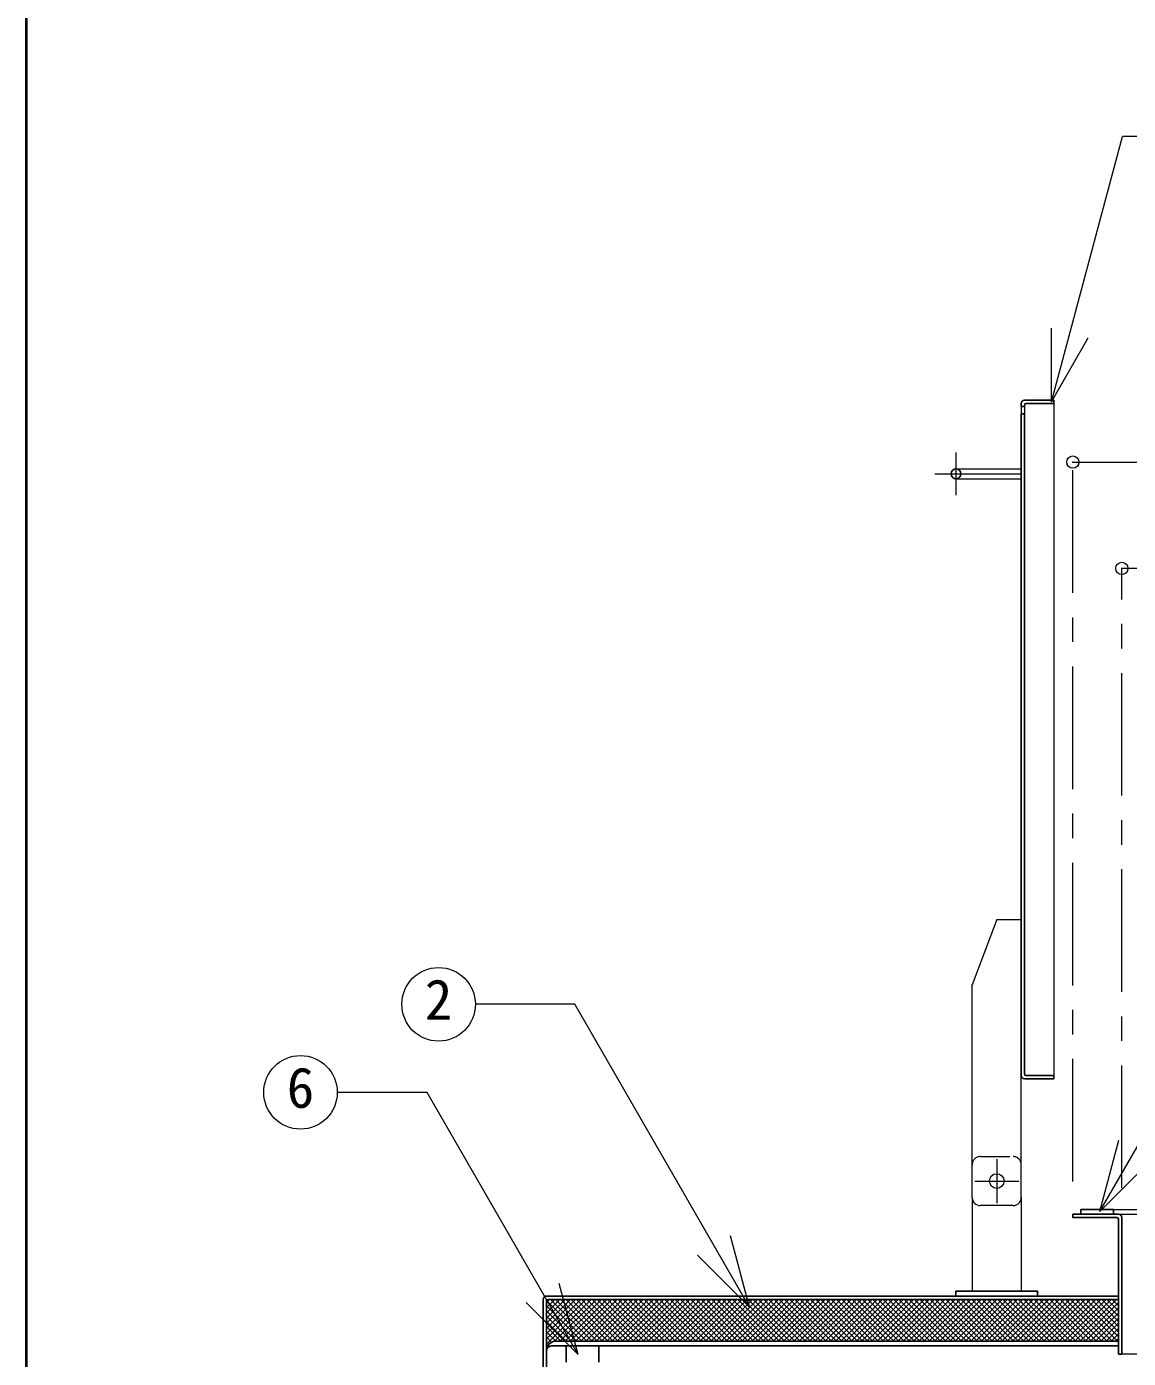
# Model space of a CAD drawing. Units: millimetres at full size, sheet at 1:15; details may follow other scales. Extents: x -3184 to 2891, y -2037 to 2178.
# Drawn here: x -3184 to -2510, y -223 to 592 of the extents above; entities that cross this region are included whole.
import ezdxf
from ezdxf.enums import TextEntityAlignment as Align

# ---------------------------------------------------------------- set-up
doc = ezdxf.new("R2010")
doc.units = ezdxf.units.MM
doc.header["$LTSCALE"] = 15
doc.header["$PDMODE"] = 32
doc.header["$PDSIZE"] = 7.5
doc.linetypes.add('CHAIN1', pattern=[8, 5, -1, 1, -1])
doc.linetypes.add('DASHED1', pattern=[1.8, 1.2, -0.6])
doc.layers.add('0-0', color=7, linetype='Continuous', lineweight=18)
doc.styles.add('ＭＳ ゴシック', font='')
doc.styles.get('ＭＳ ゴシック').set_extended_font_data('MS Gothic')

msp = doc.modelspace()

# ---------------------------------------------------------------- linework, layer by layer
at = {"layer": '0-0', "color": 1, "lineweight": 40}
msp.add_line((-3184.2, -2037.13), (-3184.2, 2177.87), dxfattribs=at)
at = {"layer": '0-0'}
for p, q in [((-2557.26, 362.29), (-2513.8, 524.48)), ((-2448.83, 524.48), (-2513.8, 524.48)), ((-2557.26, 362.29), (-2557.26, 407.29)), ((-2557.26, 362.29), (-2534.76, 401.26)), ((-2575.7, 359.42), (-2575.7, 354.92)), ((-2573.7, 359.42), (-2573.7, 354.92)), ((-2615.7, 321.17), (-2575.7, 321.17)), ((-2615.7, 315.17), (-2575.7, 315.17)), ((-2590.7, 45.67), (-2605.7, 5.67)), ((-2590.7, 45.67), (-2575.7, 45.67)), ((-2527.68, -132.86), (-2445.44, 9.59)), ((-2605.7, -124.33), (-2605.7, 5.67)), ((-2575.7, -124.33), (-2575.7, -49.83)), ((-2527.68, -132.86), (-2516.03, -89.39)), ((-2527.68, -132.86), (-2495.86, -101.04)), ((-2580.7, -129.33), (-2600.7, -129.33)), ((-2741.89, -191.35), (-2753.54, -147.88)), ((-2741.89, -191.35), (-2773.71, -159.53)), ((-2846.74, -220.31), (-2858.39, -176.84)), ((-2846.74, -220.31), (-2878.56, -188.49)), ((-2453.26, -220.13), (-2514.2, -220.13))]:
    msp.add_line(p, q, dxfattribs=at)
at = {"layer": '0-0', "color": 5, "lineweight": 25}
for p, q in [((-2575.7, 361.17), (-2575.7, 359.42)), ((-2575.7, 359.42), (-2573.7, 359.42)), ((-2573.7, 363.17), (-2555.7, 363.17)), ((-2573.7, 360.17), (-2573.7, 359.42)), ((-2572.7, 361.17), (-2555.7, 361.17)), ((-2555.7, 363.17), (-2555.7, 361.17)), ((-2575.7, 354.92), (-2573.7, 354.92)), ((-2575.7, 354.92), (-2575.7, -49.83)), ((-2573.7, 354.92), (-2573.7, -48.83)), ((-2573.7, -51.83), (-2555.7, -51.83)), ((-2572.7, -49.83), (-2555.7, -49.83)), ((-2555.7, -49.83), (-2555.7, -51.83)), ((-2544.2, -134.63), (-2544.2, -136.63)), ((-2544.2, -134.63), (-2516.2, -134.63)), ((-2517.2, -136.63), (-2544.2, -136.63)), ((-2539.2, -131.63), (-2539.2, -134.63)), ((-2519.2, -131.63), (-2539.2, -131.63)), ((-2519.2, -131.63), (-2519.2, -134.63)), ((-2516.2, -137.63), (-2516.2, -220.13)), ((-2868.2, -186.63), (-2868.2, -264.63)), ((-2866.2, -184.63), (-2516.2, -184.63)), ((-2865.2, -186.63), (-2516.2, -186.63)), ((-2615.7, -181.63), (-2615.7, -184.63)), ((-2866.2, -187.63), (-2866.2, -264.63)), ((-2516.2, -215.13), (-2863.2, -215.13)), ((-2516.2, -212.13), (-2860.2, -212.13)), ((-2854.2, -225.13), (-2854.2, -215.13)), ((-2834.2, -225.13), (-2834.2, -215.13))]:
    msp.add_line(p, q, dxfattribs=at)
at = {"layer": '0-0', "color": 4, "lineweight": 9}
for p, q in [((-2555.7, 361.17), (-2555.7, -49.83)), ((-2544.2, 325.37), (-2149.2, 325.37)), ((-2179.2, 260.37), (-2514.2, 260.37)), ((-2605.7, -124.33), (-2605.7, -181.63)), ((-2575.7, -124.33), (-2575.7, -181.63)), ((-2519.2, -131.63), (-2385.9, -131.63)), ((-2516.2, -134.63), (-2387.94, -134.63)), ((-2866.2, -213.98), (-2838.85, -186.63)), ((-2866.2, -210.8), (-2842.03, -186.63)), ((-2866.2, -207.62), (-2845.21, -186.63)), ((-2866.2, -204.44), (-2848.39, -186.63)), ((-2866.2, -201.26), (-2851.58, -186.63)), ((-2866.2, -198.07), (-2854.76, -186.63)), ((-2866.2, -194.89), (-2857.94, -186.63)), ((-2866.2, -191.71), (-2861.12, -186.63)), ((-2866.2, -188.53), (-2864.3, -186.63)), ((-2863.76, -186.63), (-2838.26, -212.13)), ((-2861.26, -212.22), (-2835.67, -186.63)), ((-2860.58, -186.63), (-2835.08, -212.13)), ((-2857.98, -212.13), (-2832.48, -186.63)), ((-2857.4, -186.63), (-2831.9, -212.13)), ((-2854.8, -212.13), (-2829.3, -186.63)), ((-2854.22, -186.63), (-2828.72, -212.13)), ((-2851.62, -212.13), (-2826.12, -186.63)), ((-2851.04, -186.63), (-2825.54, -212.13)), ((-2848.44, -212.13), (-2822.94, -186.63)), ((-2847.85, -186.63), (-2822.35, -212.13)), ((-2845.26, -212.13), (-2819.76, -186.63)), ((-2844.67, -186.63), (-2819.17, -212.13)), ((-2842.07, -212.13), (-2816.57, -186.63)), ((-2841.49, -186.63), (-2815.99, -212.13)), ((-2838.89, -212.13), (-2813.39, -186.63)), ((-2838.31, -186.63), (-2812.81, -212.13)), ((-2835.71, -212.13), (-2810.21, -186.63)), ((-2835.13, -186.63), (-2809.63, -212.13)), ((-2832.53, -212.13), (-2807.03, -186.63)), ((-2831.94, -186.63), (-2806.44, -212.13)), ((-2829.35, -212.13), (-2803.85, -186.63)), ((-2828.76, -186.63), (-2803.26, -212.13)), ((-2826.16, -212.13), (-2800.66, -186.63)), ((-2825.58, -186.63), (-2800.08, -212.13)), ((-2822.98, -212.13), (-2797.48, -186.63)), ((-2822.4, -186.63), (-2796.9, -212.13)), ((-2819.8, -212.13), (-2794.3, -186.63)), ((-2819.22, -186.63), (-2793.72, -212.13)), ((-2816.62, -212.13), (-2791.12, -186.63)), ((-2816.03, -186.63), (-2790.53, -212.13)), ((-2813.44, -212.13), (-2787.94, -186.63)), ((-2812.85, -186.63), (-2787.35, -212.13)), ((-2810.25, -212.13), (-2784.75, -186.63)), ((-2809.67, -186.63), (-2784.17, -212.13)), ((-2807.07, -212.13), (-2781.57, -186.63)), ((-2806.49, -186.63), (-2780.99, -212.13)), ((-2803.89, -212.13), (-2778.39, -186.63)), ((-2803.31, -186.63), (-2777.81, -212.13)), ((-2800.71, -212.13), (-2775.21, -186.63)), ((-2800.12, -186.63), (-2774.62, -212.13)), ((-2797.53, -212.13), (-2772.03, -186.63)), ((-2796.94, -186.63), (-2771.44, -212.13)), ((-2794.34, -212.13), (-2768.84, -186.63)), ((-2793.76, -186.63), (-2768.26, -212.13)), ((-2791.16, -212.13), (-2765.66, -186.63)), ((-2790.58, -186.63), (-2765.08, -212.13)), ((-2787.98, -212.13), (-2762.48, -186.63)), ((-2787.4, -186.63), (-2761.9, -212.13)), ((-2784.8, -212.13), (-2759.3, -186.63)), ((-2784.21, -186.63), (-2758.71, -212.13)), ((-2781.62, -212.13), (-2756.12, -186.63)), ((-2781.03, -186.63), (-2755.53, -212.13)), ((-2778.43, -212.13), (-2752.93, -186.63)), ((-2777.85, -186.63), (-2752.35, -212.13)), ((-2775.25, -212.13), (-2749.75, -186.63)), ((-2774.67, -186.63), (-2749.17, -212.13)), ((-2772.07, -212.13), (-2746.57, -186.63)), ((-2771.49, -186.63), (-2745.99, -212.13)), ((-2768.89, -212.13), (-2743.39, -186.63)), ((-2768.3, -186.63), (-2742.8, -212.13)), ((-2765.71, -212.13), (-2740.21, -186.63)), ((-2765.12, -186.63), (-2739.62, -212.13)), ((-2762.52, -212.13), (-2737.02, -186.63)), ((-2761.94, -186.63), (-2736.44, -212.13)), ((-2759.34, -212.13), (-2733.84, -186.63)), ((-2758.76, -186.63), (-2733.26, -212.13)), ((-2756.16, -212.13), (-2730.66, -186.63)), ((-2755.58, -186.63), (-2730.08, -212.13)), ((-2752.98, -212.13), (-2727.48, -186.63)), ((-2752.39, -186.63), (-2726.89, -212.13)), ((-2749.8, -212.13), (-2724.3, -186.63)), ((-2749.21, -186.63), (-2723.71, -212.13)), ((-2746.61, -212.13), (-2721.11, -186.63)), ((-2746.03, -186.63), (-2720.53, -212.13)), ((-2743.43, -212.13), (-2717.93, -186.63)), ((-2742.85, -186.63), (-2717.35, -212.13)), ((-2740.25, -212.13), (-2714.75, -186.63)), ((-2739.67, -186.63), (-2714.17, -212.13)), ((-2737.07, -212.13), (-2711.57, -186.63)), ((-2736.49, -186.63), (-2710.99, -212.13)), ((-2733.89, -212.13), (-2708.39, -186.63)), ((-2733.3, -186.63), (-2707.8, -212.13)), ((-2730.7, -212.13), (-2705.2, -186.63)), ((-2730.12, -186.63), (-2704.62, -212.13)), ((-2727.52, -212.13), (-2702.02, -186.63)), ((-2726.94, -186.63), (-2701.44, -212.13)), ((-2724.34, -212.13), (-2698.84, -186.63)), ((-2723.76, -186.63), (-2698.26, -212.13)), ((-2721.16, -212.13), (-2695.66, -186.63)), ((-2720.58, -186.63), (-2695.08, -212.13)), ((-2717.98, -212.13), (-2692.48, -186.63)), ((-2717.39, -186.63), (-2691.89, -212.13)), ((-2714.79, -212.13), (-2689.29, -186.63)), ((-2714.21, -186.63), (-2688.71, -212.13)), ((-2711.61, -212.13), (-2686.11, -186.63)), ((-2711.03, -186.63), (-2685.53, -212.13)), ((-2708.43, -212.13), (-2682.93, -186.63)), ((-2707.85, -186.63), (-2682.35, -212.13)), ((-2705.25, -212.13), (-2679.75, -186.63)), ((-2704.67, -186.63), (-2679.17, -212.13)), ((-2702.07, -212.13), (-2676.57, -186.63)), ((-2701.48, -186.63), (-2675.98, -212.13)), ((-2698.88, -212.13), (-2673.38, -186.63)), ((-2698.3, -186.63), (-2672.8, -212.13)), ((-2695.7, -212.13), (-2670.2, -186.63)), ((-2695.12, -186.63), (-2669.62, -212.13)), ((-2692.52, -212.13), (-2667.02, -186.63)), ((-2691.94, -186.63), (-2666.44, -212.13)), ((-2689.34, -212.13), (-2663.84, -186.63)), ((-2688.76, -186.63), (-2663.26, -212.13)), ((-2686.16, -212.13), (-2660.66, -186.63)), ((-2685.57, -186.63), (-2660.07, -212.13)), ((-2682.97, -212.13), (-2657.47, -186.63)), ((-2682.39, -186.63), (-2656.89, -212.13)), ((-2679.79, -212.13), (-2654.29, -186.63)), ((-2679.21, -186.63), (-2653.71, -212.13)), ((-2676.61, -212.13), (-2651.11, -186.63)), ((-2676.03, -186.63), (-2650.53, -212.13)), ((-2673.43, -212.13), (-2647.93, -186.63)), ((-2672.85, -186.63), (-2647.35, -212.13)), ((-2670.25, -212.13), (-2644.75, -186.63)), ((-2669.66, -186.63), (-2644.16, -212.13)), ((-2667.06, -212.13), (-2641.56, -186.63)), ((-2666.48, -186.63), (-2640.98, -212.13)), ((-2663.88, -212.13), (-2638.38, -186.63)), ((-2663.3, -186.63), (-2637.8, -212.13)), ((-2660.7, -212.13), (-2635.2, -186.63)), ((-2660.12, -186.63), (-2634.62, -212.13)), ((-2657.52, -212.13), (-2632.02, -186.63)), ((-2656.94, -186.63), (-2631.44, -212.13)), ((-2654.34, -212.13), (-2628.84, -186.63)), ((-2653.75, -186.63), (-2628.25, -212.13)), ((-2651.16, -212.13), (-2625.66, -186.63)), ((-2650.57, -186.63), (-2625.07, -212.13)), ((-2647.97, -212.13), (-2622.47, -186.63)), ((-2647.39, -186.63), (-2621.89, -212.13)), ((-2644.79, -212.13), (-2619.29, -186.63)), ((-2644.21, -186.63), (-2618.71, -212.13)), ((-2641.61, -212.13), (-2616.11, -186.63)), ((-2641.03, -186.63), (-2615.53, -212.13)), ((-2638.43, -212.13), (-2612.93, -186.63)), ((-2637.84, -186.63), (-2612.34, -212.13)), ((-2635.25, -212.13), (-2609.75, -186.63)), ((-2634.66, -186.63), (-2609.16, -212.13)), ((-2632.06, -212.13), (-2606.56, -186.63)), ((-2631.48, -186.63), (-2605.98, -212.13)), ((-2628.88, -212.13), (-2603.38, -186.63)), ((-2628.3, -186.63), (-2602.8, -212.13)), ((-2625.7, -212.13), (-2600.2, -186.63)), ((-2625.12, -186.63), (-2599.62, -212.13)), ((-2622.52, -212.13), (-2597.02, -186.63)), ((-2621.93, -186.63), (-2596.43, -212.13)), ((-2619.34, -212.13), (-2593.84, -186.63)), ((-2618.75, -186.63), (-2593.25, -212.13)), ((-2616.15, -212.13), (-2590.65, -186.63)), ((-2615.57, -186.63), (-2590.07, -212.13)), ((-2612.97, -212.13), (-2587.47, -186.63)), ((-2612.39, -186.63), (-2586.89, -212.13)), ((-2609.79, -212.13), (-2584.29, -186.63)), ((-2609.21, -186.63), (-2583.71, -212.13)), ((-2606.61, -212.13), (-2581.11, -186.63)), ((-2606.02, -186.63), (-2580.52, -212.13)), ((-2603.43, -212.13), (-2577.93, -186.63)), ((-2602.84, -186.63), (-2577.34, -212.13)), ((-2600.24, -212.13), (-2574.74, -186.63)), ((-2599.66, -186.63), (-2574.16, -212.13)), ((-2597.06, -212.13), (-2571.56, -186.63)), ((-2596.48, -186.63), (-2570.98, -212.13)), ((-2593.88, -212.13), (-2568.38, -186.63)), ((-2593.3, -186.63), (-2567.8, -212.13)), ((-2590.7, -212.13), (-2565.2, -186.63)), ((-2590.11, -186.63), (-2564.61, -212.13)), ((-2587.52, -212.13), (-2562.02, -186.63)), ((-2586.93, -186.63), (-2561.43, -212.13)), ((-2584.33, -212.13), (-2558.83, -186.63)), ((-2583.75, -186.63), (-2558.25, -212.13)), ((-2581.15, -212.13), (-2555.65, -186.63)), ((-2580.57, -186.63), (-2555.07, -212.13)), ((-2577.97, -212.13), (-2552.47, -186.63)), ((-2577.39, -186.63), (-2551.89, -212.13)), ((-2574.79, -212.13), (-2549.29, -186.63)), ((-2574.2, -186.63), (-2548.7, -212.13)), ((-2571.61, -212.13), (-2546.11, -186.63)), ((-2571.02, -186.63), (-2545.52, -212.13)), ((-2568.42, -212.13), (-2542.92, -186.63)), ((-2567.84, -186.63), (-2542.34, -212.13)), ((-2565.24, -212.13), (-2539.74, -186.63)), ((-2564.66, -186.63), (-2539.16, -212.13)), ((-2562.06, -212.13), (-2536.56, -186.63)), ((-2561.48, -186.63), (-2535.98, -212.13)), ((-2558.88, -212.13), (-2533.38, -186.63)), ((-2558.29, -186.63), (-2532.79, -212.13)), ((-2555.7, -212.13), (-2530.2, -186.63)), ((-2555.11, -186.63), (-2529.61, -212.13)), ((-2552.51, -212.13), (-2527.01, -186.63)), ((-2551.93, -186.63), (-2526.43, -212.13)), ((-2549.33, -212.13), (-2523.83, -186.63)), ((-2548.75, -186.63), (-2523.25, -212.13)), ((-2546.15, -212.13), (-2520.65, -186.63)), ((-2545.57, -186.63), (-2520.07, -212.13)), ((-2542.97, -212.13), (-2517.47, -186.63)), ((-2542.38, -186.63), (-2516.88, -212.13)), ((-2539.2, -186.63), (-2516.2, -209.63)), ((-2536.02, -186.63), (-2516.2, -206.45)), ((-2532.84, -186.63), (-2516.2, -203.27)), ((-2529.66, -186.63), (-2516.2, -200.08)), ((-2526.47, -186.63), (-2516.2, -196.9)), ((-2523.29, -186.63), (-2516.2, -193.72)), ((-2520.11, -186.63), (-2516.2, -190.54)), ((-2516.93, -186.63), (-2516.2, -187.36)), ((-2866.2, -190.56), (-2844.63, -212.13)), ((-2866.2, -193.74), (-2847.81, -212.13)), ((-2866.18, -187.4), (-2841.45, -212.13)), ((-2539.79, -212.13), (-2516.2, -188.55)), ((-2536.6, -212.13), (-2516.2, -191.73)), ((-2533.42, -212.13), (-2516.2, -194.91)), ((-2866.2, -196.92), (-2850.99, -212.13)), ((-2866.2, -200.1), (-2854.17, -212.13)), ((-2866.2, -203.28), (-2857.36, -212.13)), ((-2530.24, -212.13), (-2516.2, -198.09)), ((-2527.06, -212.13), (-2516.2, -201.27)), ((-2866.2, -206.47), (-2860.53, -212.14)), ((-2866.2, -209.65), (-2863.02, -212.83)), ((-2523.88, -212.13), (-2516.2, -204.46)), ((-2520.69, -212.13), (-2516.2, -207.64)), ((-2517.51, -212.13), (-2516.2, -210.82)), ((-2866.2, -212.83), (-2864.78, -214.25)), ((-2866.2, -216.01), (-2865.92, -216.3)), ((-2866.2, -217.17), (-2866.11, -217.07))]:
    msp.add_line(p, q, dxfattribs=at)
at = {"layer": '0-0', "color": 4, "linetype": 'CHAIN1', "lineweight": 9}
for p, q in [((-2615.7, 331.17), (-2615.7, 305.17)), ((-2628.7, 318.17), (-2575.7, 318.17)), ((-2544.2, -114.63), (-2544.2, 325.37)), ((-2514.2, -118.63), (-2514.2, 260.37)), ((-2590.7, -100.83), (-2590.7, -127.83)), ((-2604.2, -114.33), (-2577.2, -114.33))]:
    msp.add_line(p, q, dxfattribs=at)
at = {"layer": '0-0', "color": 4, "linetype": 'DASHED1', "lineweight": 9}
msp.add_line((-2600.7, -99.33), (-2580.7, -99.33), dxfattribs=at)
at = {"layer": '0-0'}
for points in [[(-2741.89, -191.35), (-2848.78, -6.22), (-2909.67, -6.22)], [(-2846.74, -220.31), (-2939.26, -60.07), (-2994.14, -60.07)]]:
    msp.add_lwpolyline(points, dxfattribs=at)
at = {"layer": '0-0', "color": 5, "lineweight": 25}
for points in [[(-2514.2, -136.63), (-2514.2, -220.13), (-2516.2, -220.13)], [(-2615.7, -181.63), (-2565.7, -181.63), (-2565.7, -184.63)]]:
    msp.add_lwpolyline(points, dxfattribs=at)
msp.add_circle((-2615.7, 318.17), 3, dxfattribs=at)
at = {"layer": '0-0'}
for centre, radius in [((-2932.17, -6.22), 22.5), ((-3016.64, -60.07), 22.5), ((-2590.7, -114.33), 4.5)]:
    msp.add_circle(centre, radius, dxfattribs=at)
at = {"layer": '0-0', "color": 5, "lineweight": 25}
for centre, radius, start, end in [((-2573.7, 361.17), 2, 90, 180), ((-2572.7, 360.17), 1, 90, 180), ((-2572.7, -48.83), 1, 180, 270), ((-2573.7, -49.83), 2, 180, 270), ((-2517.2, -137.63), 1, 0, 90), ((-2516.2, -136.63), 2, 0, 90), ((-2866.2, -186.63), 2, 90, 180), ((-2865.2, -187.63), 1, 90, 180), ((-2860.2, -218.13), 6, 90, 180), ((-2863.2, -218.13), 3, 90, 180)]:
    msp.add_arc(centre, radius, start, end, dxfattribs=at)
at = {"layer": '0-0', "color": 4, "linetype": 'DASHED1', "lineweight": 9}
for centre, start, end in [((-2600.7, -104.33), 90, 180), ((-2580.7, -104.33), 0, 90)]:
    msp.add_arc(centre, 5, start, end, dxfattribs=at)
at = {"layer": '0-0'}
for centre, start, end in [((-2600.7, -124.33), 180, 270), ((-2580.7, -124.33), 270, 0)]:
    msp.add_arc(centre, 5, start, end, dxfattribs=at)
at = {"layer": '0-0', "color": 1}
for p in [(-2544.2, 325.37), (-2514.2, 260.37)]:
    msp.add_point(p, dxfattribs=at)

# ---------------------------------------------------------------- texts
at = {"layer": '0-0', "style": 'ＭＳ ゴシック'}
for s, p in [('2', (-2940.61, -23.1)), ('6', (-3025.08, -76.94))]:
    msp.add_text(s, height=24.74, dxfattribs=at).set_placement(p, align=Align.BOTTOM_LEFT)

doc.saveas('drawing.dxf')
